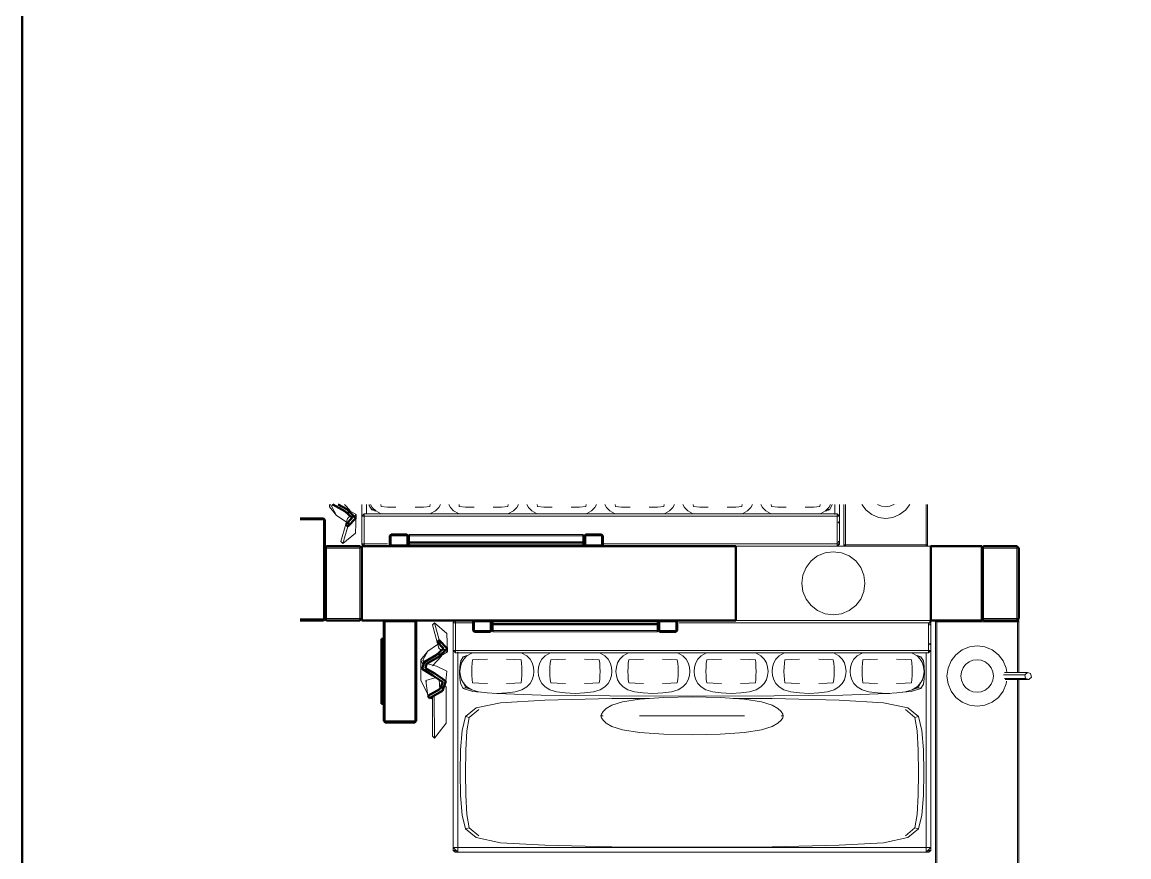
# Model space of a CAD drawing. Header units: metres. Extents: x 10 to 831, y 10 to 584.
# Drawn here: x 10 to 129.4, y 207 to 297 of the extents above; entities that cross this region are included whole.
import ezdxf

# ---------------------------------------------------------------- set-up
doc = ezdxf.new("R2010")
doc.units = ezdxf.units.M
for name, color, linetype, lineweight in [('CUT', 7, 'Continuous', 50), ('FRAME', 7, 'Continuous', 50), ('VIS', 8, 'Continuous', 13)]:
    doc.layers.add(name, color=color, linetype=linetype, lineweight=lineweight)

msp = doc.modelspace()

# ---------------------------------------------------------------- linework, layer by layer
at = {"layer": 'CUT'}
for p, q in [((44.8, 244.27), (43.5, 245)), ((43.5, 245), (43.5, 245)), ((44.1, 245), (45.03, 244.48)), ((45.6, 243.55), (44.8, 244.27)), ((44.91, 242.82), (45.6, 243.55)), ((45.03, 244.48), (45.99, 243.52)), ((45.99, 243.52), (45.13, 242.62)), ((40, 243.5), (42.49, 243.5)), ((42.49, 243.5), (42.64, 243.35)), ((42.64, 243.35), (42.64, 232.65)), ((45.13, 242.62), (44.91, 242.82)), ((49.64, 241.6), (49.79, 241.75)), ((49.64, 240.65), (49.64, 241.6)), ((49.79, 241.75), (51.49, 241.75)), ((51.49, 241.75), (51.64, 241.6)), ((51.64, 241.6), (51.64, 240.65)), ((70.64, 241.6), (70.79, 241.75)), ((70.64, 240.65), (70.64, 241.6)), ((70.79, 241.75), (72.49, 241.75)), ((72.49, 241.75), (72.64, 241.6)), ((72.64, 241.6), (72.64, 240.65)), ((42.64, 240.3), (42.84, 240.5)), ((42.64, 232.7), (42.64, 240.3)), ((42.84, 240.5), (46.44, 240.5)), ((46.44, 240.5), (46.64, 240.3)), ((46.64, 240.5), (86.99, 240.5)), ((46.64, 232.5), (46.64, 240.5)), ((46.64, 240.3), (46.64, 232.7)), ((49.79, 240.5), (49.64, 240.65)), ((51.49, 240.5), (49.79, 240.5)), ((51.64, 240.65), (51.49, 240.5)), ((51.64, 240.5), (51.64, 240.9)), ((51.64, 240.9), (70.64, 240.9)), ((70.64, 240.5), (51.64, 240.5)), ((70.64, 240.9), (70.64, 240.5)), ((70.79, 240.5), (70.64, 240.65)), ((72.49, 240.5), (70.79, 240.5)), ((72.64, 240.65), (72.49, 240.5)), ((86.99, 240.5), (86.99, 232.5)), ((107.99, 240.5), (113.49, 240.5)), ((107.99, 232.5), (107.99, 240.5)), ((113.49, 240.5), (113.49, 232.5)), ((113.49, 240.3), (113.69, 240.5)), ((113.49, 232.7), (113.49, 240.3)), ((113.69, 240.5), (117.29, 240.5)), ((117.29, 240.5), (117.49, 240.3)), ((117.49, 240.3), (117.49, 232.7)), ((42.49, 232.5), (40, 232.5)), ((42.64, 232.65), (42.49, 232.5)), ((42.84, 232.5), (42.64, 232.7)), ((46.44, 232.5), (42.84, 232.5)), ((46.64, 232.7), (46.44, 232.5)), ((86.99, 232.5), (46.64, 232.5)), ((49, 232.35), (49.15, 232.5)), ((49, 221.65), (49, 232.35)), ((49.15, 232.5), (52.35, 232.5)), ((52.35, 232.5), (52.5, 232.35)), ((52.5, 232.35), (52.5, 221.65)), ((58.64, 232.35), (58.79, 232.5)), ((58.64, 231.4), (58.64, 232.35)), ((58.79, 232.5), (60.49, 232.5)), ((60.49, 232.5), (60.64, 232.35)), ((60.64, 232.1), (60.64, 232.5)), ((60.64, 232.5), (78.64, 232.5)), ((60.64, 232.35), (60.64, 231.4)), ((78.64, 232.1), (60.64, 232.1)), ((78.64, 232.35), (78.79, 232.5)), ((78.64, 232.5), (78.64, 232.1)), ((78.64, 231.4), (78.64, 232.35)), ((78.79, 232.5), (80.49, 232.5)), ((80.49, 232.5), (80.64, 232.35)), ((80.64, 232.35), (80.64, 231.4)), ((113.49, 232.5), (107.99, 232.5)), ((113.69, 232.5), (113.49, 232.7)), ((117.29, 232.5), (113.69, 232.5)), ((117.49, 232.7), (117.29, 232.5)), ((48.75, 223.5), (48.75, 230.5)), ((48.75, 230.5), (49, 230.5)), ((49, 230.5), (49, 223.5)), ((54.76, 230.18), (54.98, 230.38)), ((54.98, 230.38), (55.84, 229.48)), ((58.79, 231.25), (58.64, 231.4)), ((60.49, 231.25), (58.79, 231.25)), ((60.64, 231.4), (60.49, 231.25)), ((78.79, 231.25), (78.64, 231.4)), ((80.49, 231.25), (78.79, 231.25)), ((80.64, 231.4), (80.49, 231.25)), ((54.66, 228.73), (55.45, 229.45)), ((55.45, 229.45), (54.76, 230.18)), ((55.84, 229.48), (54.88, 228.52)), ((53.16, 227.27), (53.36, 228)), ((53.36, 228), (54.66, 228.73)), ((54.88, 228.52), (53.6, 227.8)), ((54.31, 226.55), (53.16, 227.27)), ((53.6, 227.8), (53.52, 227.36)), ((53.52, 227.36), (54.51, 226.77)), ((55.38, 225.82), (54.31, 226.55)), ((54.51, 226.77), (55.7, 225.96)), ((55.06, 225.09), (55.38, 225.82)), ((55.7, 225.96), (55.34, 224.91)), ((53.74, 224.36), (55.06, 225.09)), ((55.34, 224.91), (53.92, 224.12)), ((49, 223.5), (48.75, 223.5)), ((53.92, 224.12), (53.74, 224.36)), ((49.15, 221.5), (49, 221.65)), ((52.35, 221.5), (49.15, 221.5)), ((52.5, 221.65), (52.35, 221.5))]:
    msp.add_line(p, q, dxfattribs=at)
at = {"layer": 'FRAME'}
msp.add_lwpolyline([(10, 10), (831, 10), (831, 584), (10, 584), (10, 10)], close=True, dxfattribs=at)
at = {"layer": 'VIS'}
for p, q in [((43.14, 245), (43.14, 244.75)), ((43.14, 244.75), (43.25, 245)), ((43.14, 244.75), (43.91, 243.81)), ((43.35, 244.81), (43.5, 245)), ((43.91, 243.81), (43.35, 244.81)), ((43.5, 245), (43.5, 245)), ((44.8, 244.27), (43.5, 245)), ((43.52, 245), (43.52, 244.98)), ((43.63, 244.93), (43.59, 245)), ((44.1, 245), (45.03, 244.48)), ((45.37, 244.35), (44.78, 245)), ((46.64, 245), (46.64, 243.65)), ((47.14, 244.03), (47.14, 245)), ((47.44, 244.88), (47.42, 245)), ((47.44, 244.88), (47.71, 244.42)), ((47.59, 245), (47.77, 244.68)), ((48.7, 245), (48.73, 244.76)), ((49.41, 244.72), (48.73, 244.76)), ((49.41, 244.72), (50.32, 244.69)), ((53.29, 244.72), (52.38, 244.69)), ((53.29, 244.72), (53.97, 244.76)), ((54, 245), (53.97, 244.76)), ((55.11, 245), (54.93, 244.68)), ((56.01, 245), (56.19, 244.68)), ((57.12, 245), (57.15, 244.76)), ((57.83, 244.72), (57.15, 244.76)), ((57.83, 244.72), (58.74, 244.69)), ((61.71, 244.72), (60.8, 244.69)), ((61.71, 244.72), (62.39, 244.76)), ((62.41, 245), (62.39, 244.76)), ((63.53, 245), (63.35, 244.68)), ((64.43, 245), (64.6, 244.68)), ((65.54, 245), (65.57, 244.76)), ((66.25, 244.72), (65.57, 244.76)), ((66.25, 244.72), (67.15, 244.69)), ((70.12, 244.72), (69.22, 244.69)), ((70.12, 244.72), (70.8, 244.76)), ((70.83, 245), (70.8, 244.76)), ((71.94, 245), (71.77, 244.68)), ((72.84, 245), (73.02, 244.68)), ((73.95, 245), (73.98, 244.76)), ((74.66, 244.72), (73.98, 244.76)), ((74.66, 244.72), (75.57, 244.69)), ((78.54, 244.72), (77.63, 244.69)), ((78.54, 244.72), (79.22, 244.76)), ((79.25, 245), (79.22, 244.76)), ((80.36, 245), (80.18, 244.68)), ((81.26, 245), (81.44, 244.68)), ((82.37, 245), (82.4, 244.76)), ((83.08, 244.72), (82.4, 244.76)), ((83.08, 244.72), (83.99, 244.69)), ((86.96, 244.72), (86.05, 244.69)), ((86.96, 244.72), (87.64, 244.76)), ((87.66, 245), (87.64, 244.76)), ((88.78, 245), (88.6, 244.68)), ((89.68, 245), (89.85, 244.68)), ((90.79, 245), (90.82, 244.76)), ((91.5, 244.72), (90.82, 244.76)), ((91.5, 244.72), (92.4, 244.69)), ((95.37, 244.72), (94.47, 244.69)), ((95.37, 244.72), (96.05, 244.76)), ((96.08, 245), (96.05, 244.76)), ((97.19, 245), (97.02, 244.68)), ((97.34, 244.88), (97.08, 244.42)), ((97.34, 244.88), (97.36, 245)), ((97.64, 245), (97.64, 243.9)), ((98.14, 245), (98.14, 240.7)), ((98.14, 240.7), (98.14, 245)), ((98.14, 241), (98.14, 245)), ((98.14, 245), (98.14, 241)), ((98.64, 245), (98.64, 240.65)), ((98.79, 240.65), (98.79, 245)), ((100.55, 245), (100.55, 245)), ((101.02, 244.38), (100.55, 245)), ((102.27, 244.98), (102.25, 245)), ((102.69, 244.81), (102.27, 244.98)), ((103.14, 244.75), (102.69, 244.81)), ((103.6, 244.81), (103.14, 244.75)), ((104.02, 244.98), (103.6, 244.81)), ((104.04, 245), (104.02, 244.98)), ((105.74, 245), (105.26, 244.38)), ((105.74, 245), (105.74, 245)), ((107.49, 245), (107.49, 240.65)), ((107.64, 245), (107.64, 240.5)), ((107.64, 245), (107.64, 240.65)), ((107.64, 240.65), (107.64, 245)), ((43.91, 243.81), (44.94, 243.11)), ((44.62, 244.38), (45.49, 243.99)), ((44.62, 244.38), (44.8, 244.27)), ((45.6, 243.55), (44.8, 244.27)), ((44.83, 244.6), (46.02, 243.91)), ((44.83, 244.6), (45.03, 244.48)), ((44.91, 242.82), (45.6, 243.55)), ((45.03, 244.48), (45.99, 243.52)), ((45.36, 243.72), (45.1, 243.5)), ((45.99, 243.52), (45.13, 242.62)), ((45.6, 243.56), (45.61, 243.87)), ((45.61, 243.86), (45.6, 243.55)), ((46.02, 243.91), (45.67, 243.6)), ((45.94, 241.91), (46.02, 243.91)), ((46.02, 243.91), (45.99, 243.52)), ((46.89, 244), (46.64, 243.75)), ((46.64, 243.75), (46.89, 243.75)), ((46.64, 243.75), (46.64, 240.75)), ((46.89, 243.75), (46.89, 244)), ((46.89, 244), (46.89, 243.87)), ((46.89, 244), (46.89, 244)), ((46.89, 244), (97.89, 244)), ((97.89, 244), (46.89, 244)), ((46.89, 240.75), (46.89, 243.75)), ((46.89, 243.75), (97.89, 243.75)), ((47.73, 244.43), (47.71, 244.42)), ((47.71, 244.42), (47.71, 244.42)), ((47.71, 244.42), (48.11, 244.29)), ((47.78, 244.45), (47.73, 244.43)), ((47.77, 244.68), (48.13, 244.31)), ((47.78, 244.45), (47.94, 244.47)), ((48.13, 244.31), (48.65, 244.02)), ((54.58, 244.31), (54.06, 244.02)), ((54.93, 244.68), (54.58, 244.31)), ((56.19, 244.68), (56.54, 244.31)), ((56.54, 244.31), (57.06, 244.02)), ((62.99, 244.31), (62.47, 244.02)), ((63.35, 244.68), (62.99, 244.31)), ((64.6, 244.68), (64.96, 244.31)), ((64.96, 244.31), (65.48, 244.02)), ((71.41, 244.31), (70.89, 244.02)), ((71.77, 244.68), (71.41, 244.31)), ((73.02, 244.68), (73.38, 244.31)), ((73.38, 244.31), (73.9, 244.02)), ((79.83, 244.31), (79.31, 244.02)), ((80.18, 244.68), (79.83, 244.31)), ((81.44, 244.68), (81.79, 244.31)), ((81.79, 244.31), (82.31, 244.02)), ((88.24, 244.31), (87.72, 244.02)), ((88.6, 244.68), (88.24, 244.31)), ((89.85, 244.68), (90.21, 244.31)), ((90.21, 244.31), (90.73, 244.02)), ((96.66, 244.31), (96.14, 244.02)), ((97.02, 244.68), (96.66, 244.31)), ((97.08, 244.42), (96.68, 244.29)), ((97, 244.45), (96.85, 244.47)), ((97, 244.45), (97.06, 244.43)), ((97.08, 244.42), (97.06, 244.43)), ((98.14, 243.75), (97.89, 244)), ((97.89, 244), (97.89, 243.75)), ((97.89, 244), (98.14, 243.75)), ((97.89, 244), (97.89, 244)), ((97.89, 243.75), (98.14, 243.75)), ((97.89, 243.75), (97.89, 240.75)), ((98.14, 243.75), (98.02, 243.75)), ((98.14, 243.75), (98.14, 243.75)), ((98.14, 243.75), (98.14, 240.75)), ((98.14, 240.75), (98.14, 243.75)), ((101.64, 243.9), (101.02, 244.38)), ((102.37, 243.6), (101.64, 243.9)), ((103.14, 243.5), (102.37, 243.6)), ((103.92, 243.6), (103.14, 243.5)), ((104.64, 243.9), (103.92, 243.6)), ((105.26, 244.38), (104.64, 243.9)), ((40, 243.5), (42.49, 243.5)), ((40, 243.5), (42.49, 243.5)), ((42.49, 243.35), (40, 243.35)), ((42.49, 243.35), (42.49, 243.5)), ((42.49, 243.5), (42.64, 243.35)), ((42.49, 243.5), (42.49, 243.5)), ((42.49, 243.5), (42.64, 243.35)), ((42.64, 243.35), (42.49, 243.35)), ((42.49, 232.65), (42.49, 243.35)), ((42.64, 243.35), (42.64, 240.42)), ((42.64, 243.35), (42.64, 243.35)), ((42.64, 243.35), (42.64, 232.65)), ((44.92, 242.87), (44.39, 241)), ((45.12, 242.61), (44.6, 240.78)), ((44.91, 242.82), (45.1, 243.5)), ((44.91, 242.82), (45.13, 242.62)), ((45.1, 243.5), (45.07, 243.41)), ((45.13, 242.62), (45.29, 243.23)), ((98.14, 243), (98.02, 243.12)), ((98.14, 243), (98.02, 243)), ((98.14, 243), (98.14, 241)), ((98.14, 243), (98.14, 243)), ((98.14, 241), (98.14, 243)), ((45.94, 241.91), (44.6, 240.78)), ((49.64, 241.6), (49.79, 241.75)), ((49.64, 241.6), (49.79, 241.75)), ((49.79, 241.6), (49.64, 241.6)), ((49.64, 240.65), (49.64, 241.6)), ((49.64, 241.6), (49.64, 241.6)), ((49.64, 240.65), (49.64, 241.6)), ((49.79, 241.75), (49.79, 241.6)), ((49.79, 241.75), (51.49, 241.75)), ((49.79, 241.75), (49.79, 241.75)), ((49.79, 241.75), (51.49, 241.75)), ((49.79, 241.6), (49.79, 240.65)), ((51.49, 241.6), (49.79, 241.6)), ((51.49, 241.6), (51.49, 241.75)), ((51.49, 241.75), (51.57, 241.67)), ((51.49, 241.75), (51.49, 241.75)), ((51.49, 241.75), (51.64, 241.6)), ((51.49, 240.65), (51.49, 241.6)), ((51.79, 241.75), (51.64, 241.6)), ((51.64, 241.6), (51.64, 241.6)), ((51.64, 241.6), (51.79, 241.6)), ((51.64, 241.6), (51.64, 240.81)), ((51.64, 241.6), (51.64, 240.65)), ((51.79, 241.6), (51.79, 241.75)), ((51.79, 241.75), (51.79, 241.67)), ((70.49, 241.75), (51.79, 241.75)), ((51.79, 241.75), (70.49, 241.75)), ((51.79, 241.75), (51.79, 241.75)), ((51.79, 240.65), (51.79, 241.6)), ((51.79, 241.6), (70.49, 241.6)), ((70.64, 241.6), (70.49, 241.75)), ((70.49, 241.75), (70.49, 241.6)), ((70.49, 241.75), (70.64, 241.6)), ((70.49, 241.75), (70.49, 241.75)), ((70.49, 241.6), (70.64, 241.6)), ((70.49, 241.6), (70.49, 240.65)), ((70.64, 241.6), (70.57, 241.6)), ((70.64, 241.6), (70.79, 241.75)), ((70.64, 241.6), (70.79, 241.75)), ((70.79, 241.6), (70.64, 241.6)), ((70.64, 240.65), (70.64, 241.6)), ((70.64, 241.6), (70.64, 240.65)), ((70.64, 241.6), (70.64, 241.6)), ((70.64, 240.65), (70.64, 241.6)), ((70.64, 241.6), (70.64, 241.6)), ((70.64, 240.65), (70.64, 241.6)), ((70.79, 241.75), (70.79, 241.6)), ((70.79, 241.75), (70.79, 241.75)), ((70.79, 241.75), (72.49, 241.75)), ((70.79, 241.75), (72.49, 241.75)), ((72.49, 241.6), (70.79, 241.6)), ((70.79, 241.6), (70.79, 240.65)), ((72.49, 241.6), (72.49, 241.75)), ((72.49, 241.75), (72.64, 241.6)), ((72.49, 241.75), (72.49, 241.75)), ((72.49, 241.75), (72.64, 241.6)), ((72.64, 241.6), (72.49, 241.6)), ((72.49, 240.65), (72.49, 241.6)), ((72.64, 241.6), (72.64, 241.6)), ((72.64, 241.6), (72.64, 240.65)), ((72.64, 241.6), (72.64, 240.65)), ((42.64, 240.3), (42.84, 240.5)), ((42.64, 240.3), (42.84, 240.5)), ((42.84, 240.3), (42.64, 240.3)), ((42.64, 232.7), (42.64, 240.3)), ((42.64, 240.3), (42.64, 240.3)), ((42.64, 232.7), (42.64, 240.3)), ((42.84, 240.5), (42.84, 240.3)), ((42.84, 240.5), (46.44, 240.5)), ((42.84, 240.5), (42.84, 240.5)), ((42.84, 240.5), (46.44, 240.5)), ((42.84, 240.3), (42.84, 232.7)), ((46.44, 240.3), (42.84, 240.3)), ((44.39, 241), (44.39, 241)), ((44.39, 241), (44.6, 240.78)), ((44.6, 240.78), (44.6, 240.78)), ((46.44, 240.3), (46.44, 240.5)), ((46.44, 240.5), (46.54, 240.4)), ((46.44, 240.5), (46.44, 240.5)), ((46.44, 240.5), (46.64, 240.3)), ((46.44, 232.7), (46.44, 240.3)), ((46.89, 240.75), (46.64, 240.75)), ((46.64, 240.75), (46.89, 240.5)), ((46.64, 240.75), (46.64, 240.75)), ((46.64, 240.7), (46.84, 240.5)), ((46.64, 240.7), (46.64, 240.7)), ((46.64, 240.5), (46.64, 240.37)), ((46.64, 240.5), (46.77, 240.5)), ((46.64, 240.5), (46.64, 240.5)), ((46.64, 240.5), (46.77, 240.5)), ((46.64, 240.5), (46.64, 232.5)), ((49.65, 240.5), (46.64, 240.5)), ((46.64, 240.5), (46.64, 240.5)), ((46.64, 232.5), (46.64, 240.5)), ((46.64, 240.5), (49.78, 240.5)), ((46.64, 240.5), (46.64, 240.5)), ((46.64, 240.5), (86.99, 240.5)), ((46.64, 232.5), (46.64, 240.5)), ((46.64, 240.3), (46.64, 240.3)), ((46.64, 240.3), (46.64, 232.7)), ((46.84, 240.5), (46.84, 240.6)), ((46.84, 240.5), (46.97, 240.5)), ((46.89, 240.5), (46.89, 240.75)), ((49.41, 240.75), (46.89, 240.75)), ((46.89, 240.5), (49.78, 240.5)), ((49.79, 240.5), (49.64, 240.65)), ((49.64, 240.65), (49.79, 240.65)), ((49.64, 240.65), (49.64, 240.65)), ((49.64, 240.65), (49.79, 240.5)), ((49.79, 240.65), (49.79, 240.5)), ((49.79, 240.65), (51.49, 240.65)), ((51.49, 240.5), (49.79, 240.5)), ((49.79, 240.5), (49.79, 240.5)), ((51.49, 240.5), (49.79, 240.5)), ((51.49, 240.65), (51.57, 240.65)), ((51.49, 240.5), (51.49, 240.65)), ((51.64, 240.65), (51.49, 240.5)), ((51.49, 240.5), (51.49, 240.5)), ((51.64, 240.5), (51.64, 240.9)), ((51.64, 240.9), (70.64, 240.9)), ((51.64, 240.9), (51.64, 240.9)), ((51.64, 240.9), (70.64, 240.9)), ((51.64, 240.5), (51.64, 240.9)), ((51.64, 240.65), (51.64, 240.65)), ((70.64, 240.5), (51.64, 240.5)), ((51.64, 240.5), (51.64, 240.5)), ((70.64, 240.5), (51.64, 240.5)), ((51.79, 240.65), (51.72, 240.65)), ((70.49, 240.65), (51.79, 240.65)), ((70.49, 240.65), (70.49, 240.58)), ((70.64, 240.65), (70.49, 240.65)), ((70.68, 240.5), (70.55, 240.5)), ((70.64, 240.65), (70.57, 240.58)), ((70.64, 240.9), (70.64, 240.5)), ((70.64, 240.9), (70.64, 240.9)), ((70.64, 240.9), (70.64, 240.5)), ((70.79, 240.5), (70.64, 240.65)), ((70.64, 240.65), (70.79, 240.65)), ((70.64, 240.65), (70.64, 240.65)), ((70.64, 240.65), (70.64, 240.65)), ((70.64, 240.65), (70.79, 240.5)), ((70.64, 240.5), (70.64, 240.5)), ((70.7, 240.5), (70.83, 240.5)), ((70.76, 240.5), (70.89, 240.5)), ((70.79, 240.65), (70.79, 240.5)), ((70.79, 240.65), (72.49, 240.65)), ((72.49, 240.5), (70.79, 240.5)), ((70.79, 240.5), (70.79, 240.5)), ((72.49, 240.5), (70.79, 240.5)), ((72.49, 240.65), (72.64, 240.65)), ((72.64, 240.65), (72.49, 240.5)), ((72.49, 240.5), (72.49, 240.65)), ((72.64, 240.65), (72.49, 240.5)), ((72.49, 240.5), (72.49, 240.5)), ((72.52, 240.5), (97.89, 240.5)), ((113.49, 240.5), (72.56, 240.5)), ((97.89, 240.75), (72.64, 240.75)), ((72.64, 240.65), (72.64, 240.65)), ((72.71, 240.5), (86.99, 240.5)), ((86.99, 240.5), (86.99, 232.5)), ((86.99, 240.5), (86.99, 240.5)), ((86.99, 240.5), (86.99, 232.5)), ((113.49, 240.5), (97.84, 240.5)), ((97.89, 240.75), (97.89, 240.5)), ((97.89, 240.5), (98.14, 240.75)), ((98.14, 240.75), (97.89, 240.75)), ((97.89, 240.5), (97.89, 240.5)), ((97.94, 240.5), (98.14, 240.7)), ((97.94, 240.5), (97.94, 240.5)), ((97.97, 240.5), (98.85, 240.5)), ((97.97, 240.5), (113.49, 240.5)), ((98.14, 241), (98.02, 241)), ((98.14, 241), (98.02, 240.88)), ((98.14, 241), (98.02, 241)), ((98.14, 241), (98.02, 240.88)), ((98.14, 240.75), (98.02, 240.62)), ((98.14, 240.7), (98.04, 240.6)), ((98.14, 240.7), (98.04, 240.7)), ((98.14, 241), (98.14, 241)), ((98.14, 241), (98.14, 241)), ((98.14, 240.75), (98.14, 240.75)), ((98.14, 240.7), (98.14, 240.7)), ((98.79, 240.65), (98.64, 240.65)), ((98.64, 240.65), (98.79, 240.5)), ((98.64, 240.65), (98.64, 240.65)), ((98.79, 240.5), (98.79, 240.65)), ((107.49, 240.65), (98.79, 240.65)), ((98.79, 240.5), (107.49, 240.5)), ((107.49, 240.65), (107.49, 240.5)), ((107.49, 240.5), (107.64, 240.65)), ((107.64, 240.65), (107.49, 240.65)), ((107.49, 240.5), (107.49, 240.5)), ((107.64, 240.5), (107.51, 240.5)), ((107.64, 240.65), (107.57, 240.58)), ((107.64, 240.65), (107.64, 240.65)), ((107.64, 240.5), (107.64, 240.62)), ((107.64, 240.5), (107.64, 240.5)), ((107.73, 240.5), (113.49, 240.5)), ((107.99, 232.5), (107.99, 240.5)), ((107.99, 240.5), (113.49, 240.5)), ((107.99, 240.5), (107.99, 240.5)), ((107.99, 240.5), (113.49, 240.5)), ((107.99, 232.5), (107.99, 240.5)), ((113.49, 240.5), (113.49, 240.37)), ((113.49, 240.5), (113.49, 240.5)), ((113.49, 232.5), (113.49, 240.5)), ((113.49, 240.3), (113.69, 240.5)), ((113.49, 240.5), (113.49, 232.5)), ((113.49, 232.5), (113.49, 240.5)), ((113.49, 240.5), (113.49, 240.5)), ((113.49, 240.5), (113.49, 232.5)), ((113.49, 240.5), (113.49, 240.5)), ((113.49, 240.5), (113.49, 232.5)), ((113.49, 240.3), (113.69, 240.5)), ((113.69, 240.3), (113.49, 240.3)), ((113.49, 232.7), (113.49, 240.3)), ((113.49, 240.3), (113.49, 240.3)), ((113.49, 232.7), (113.49, 240.3)), ((113.69, 240.5), (113.69, 240.3)), ((113.69, 240.5), (113.69, 240.5)), ((113.69, 240.5), (117.29, 240.5)), ((113.69, 240.5), (117.29, 240.5)), ((117.29, 240.3), (113.69, 240.3)), ((113.69, 240.3), (113.69, 232.7)), ((117.29, 240.3), (117.29, 240.5)), ((117.29, 240.5), (117.49, 240.3)), ((117.29, 240.5), (117.29, 240.5)), ((117.29, 240.5), (117.49, 240.3)), ((117.49, 240.3), (117.29, 240.3)), ((117.29, 232.7), (117.29, 240.3)), ((117.49, 240.3), (117.49, 240.3)), ((117.49, 240.3), (117.49, 232.7)), ((117.49, 240.3), (117.49, 232.7)), ((94.55, 238.2), (95.09, 238.9)), ((95.09, 238.9), (95.79, 239.44)), ((95.79, 239.44), (96.61, 239.78)), ((96.61, 239.78), (97.49, 239.9)), ((97.49, 239.9), (98.37, 239.78)), ((98.37, 239.78), (99.19, 239.44)), ((99.19, 239.44), (99.9, 238.9)), ((99.9, 238.9), (100.44, 238.2)), ((94.21, 237.38), (94.55, 238.2)), ((100.44, 238.2), (100.78, 237.38)), ((94.09, 236.5), (94.21, 237.38)), ((94.21, 235.62), (94.09, 236.5)), ((100.78, 237.38), (100.89, 236.5)), ((100.89, 236.5), (100.78, 235.62)), ((94.55, 234.8), (94.21, 235.62)), ((100.78, 235.62), (100.44, 234.8)), ((95.09, 234.1), (94.55, 234.8)), ((95.79, 233.56), (95.09, 234.1)), ((99.9, 234.1), (99.19, 233.56)), ((100.44, 234.8), (99.9, 234.1)), ((96.61, 233.22), (95.79, 233.56)), ((97.49, 233.1), (96.61, 233.22)), ((98.37, 233.22), (97.49, 233.1)), ((99.19, 233.56), (98.37, 233.22)), ((40, 232.65), (42.49, 232.65)), ((42.49, 232.5), (40, 232.5)), ((42.49, 232.5), (40, 232.5)), ((42.49, 232.65), (42.64, 232.65)), ((42.64, 232.65), (42.49, 232.5)), ((42.49, 232.5), (42.49, 232.65)), ((42.64, 232.65), (42.49, 232.5)), ((42.49, 232.5), (42.49, 232.5)), ((42.84, 232.5), (42.64, 232.7)), ((42.64, 232.7), (42.84, 232.7)), ((42.64, 232.7), (42.64, 232.7)), ((42.64, 232.7), (42.84, 232.5)), ((42.64, 232.65), (42.64, 232.65)), ((42.84, 232.7), (42.84, 232.5)), ((42.84, 232.7), (46.44, 232.7)), ((46.44, 232.5), (42.84, 232.5)), ((42.84, 232.5), (42.84, 232.5)), ((46.44, 232.5), (42.84, 232.5)), ((46.44, 232.7), (46.54, 232.7)), ((46.44, 232.5), (46.44, 232.7)), ((46.64, 232.7), (46.44, 232.5)), ((46.44, 232.5), (46.44, 232.5)), ((46.64, 232.7), (46.64, 232.7)), ((46.64, 232.5), (113.49, 232.5)), ((46.64, 232.5), (46.64, 232.5)), ((86.99, 232.5), (46.64, 232.5)), ((46.64, 232.5), (46.64, 232.5)), ((86.99, 232.5), (46.64, 232.5)), ((49, 232.35), (49.15, 232.5)), ((49, 232.35), (49.08, 232.43)), ((49.15, 232.35), (49, 232.35)), ((49, 221.65), (49, 232.35)), ((49, 232.35), (49, 232.35)), ((49, 221.65), (49, 232.35)), ((49.15, 232.5), (49.15, 232.5)), ((49.15, 232.5), (52.35, 232.5)), ((52.35, 232.35), (49.15, 232.35)), ((49.15, 232.35), (49.15, 221.65)), ((52.35, 232.5), (52.35, 232.5)), ((52.35, 232.5), (52.5, 232.35)), ((52.35, 232.35), (52.35, 232.43)), ((52.5, 232.35), (52.35, 232.35)), ((52.35, 221.65), (52.35, 232.35)), ((52.5, 232.35), (52.5, 232.35)), ((52.5, 232.35), (52.5, 221.65)), ((52.5, 232.35), (52.5, 221.65)), ((54.25, 232), (54.46, 232.22)), ((54.25, 232), (54.25, 232)), ((54.77, 230.15), (54.25, 232)), ((54.46, 232.22), (54.46, 232.22)), ((55.8, 231.09), (54.46, 232.22)), ((54.97, 230.39), (54.46, 232.22)), ((56.5, 232.3), (56.6, 232.3)), ((56.5, 232.3), (56.5, 232.17)), ((56.5, 232.25), (56.75, 232.25)), ((56.5, 232.25), (56.5, 229.25)), ((56.75, 232.25), (56.75, 232.37)), ((56.75, 232.25), (58.63, 232.25)), ((56.75, 229.25), (56.75, 232.25)), ((58.64, 232.35), (58.79, 232.5)), ((58.64, 232.35), (58.79, 232.5)), ((58.79, 232.35), (58.64, 232.35)), ((58.64, 231.4), (58.64, 232.35)), ((58.64, 232.35), (58.64, 232.35)), ((58.64, 231.4), (58.64, 232.35)), ((58.79, 232.5), (58.79, 232.35)), ((58.79, 232.5), (60.49, 232.5)), ((58.79, 232.5), (58.79, 232.5)), ((58.79, 232.5), (60.49, 232.5)), ((58.79, 232.35), (58.79, 231.4)), ((60.49, 232.35), (58.79, 232.35)), ((60.49, 232.35), (60.49, 232.5)), ((60.49, 232.5), (60.57, 232.43)), ((60.49, 232.5), (60.49, 232.5)), ((60.49, 232.5), (60.64, 232.35)), ((60.49, 231.4), (60.49, 232.35)), ((60.64, 232.1), (60.64, 232.5)), ((60.64, 232.5), (78.64, 232.5)), ((60.64, 232.5), (60.64, 232.5)), ((60.64, 232.1), (60.64, 232.5)), ((60.64, 232.5), (78.64, 232.5)), ((60.64, 232.35), (60.64, 232.35)), ((60.64, 232.35), (60.64, 231.4)), ((78.64, 232.1), (60.64, 232.1)), ((60.64, 232.1), (60.64, 232.1)), ((78.64, 232.1), (60.64, 232.1)), ((60.64, 232.03), (60.64, 231.4)), ((60.79, 232.5), (60.72, 232.43)), ((60.79, 232.35), (60.79, 232.5)), ((60.79, 232.5), (60.79, 232.43)), ((78.49, 232.5), (60.79, 232.5)), ((60.79, 232.5), (78.49, 232.5)), ((60.79, 232.5), (60.79, 232.5)), ((60.79, 231.4), (60.79, 232.35)), ((60.79, 232.35), (78.49, 232.35)), ((78.64, 232.35), (78.49, 232.5)), ((78.49, 232.5), (78.49, 232.35)), ((78.49, 232.5), (78.64, 232.35)), ((78.49, 232.5), (78.49, 232.5)), ((78.49, 232.35), (78.64, 232.35)), ((78.49, 232.35), (78.49, 231.4)), ((78.64, 232.35), (78.57, 232.35)), ((78.64, 232.5), (78.64, 232.1)), ((78.64, 232.35), (78.79, 232.5)), ((78.64, 232.5), (78.64, 232.5)), ((78.64, 232.35), (78.79, 232.5)), ((78.64, 232.5), (78.64, 232.1)), ((78.79, 232.35), (78.64, 232.35)), ((78.64, 231.4), (78.64, 232.35)), ((78.64, 232.35), (78.64, 231.4)), ((78.64, 232.35), (78.64, 232.35)), ((78.64, 231.4), (78.64, 232.35)), ((78.64, 232.35), (78.64, 232.35)), ((78.64, 231.4), (78.64, 232.35)), ((78.64, 232.1), (78.64, 232.1)), ((78.79, 232.5), (78.79, 232.35)), ((78.79, 232.5), (78.79, 232.5)), ((78.79, 232.5), (80.49, 232.5)), ((78.79, 232.5), (80.49, 232.5)), ((80.49, 232.35), (78.79, 232.35)), ((78.79, 232.35), (78.79, 231.4)), ((80.49, 232.35), (80.49, 232.5)), ((80.49, 232.5), (80.64, 232.35)), ((80.49, 232.5), (80.49, 232.5)), ((80.49, 232.5), (80.64, 232.35)), ((80.64, 232.35), (80.49, 232.35)), ((80.49, 231.4), (80.49, 232.35)), ((80.64, 232.35), (80.64, 232.35)), ((80.64, 232.35), (80.64, 231.4)), ((80.64, 232.35), (80.64, 231.4)), ((80.87, 232.25), (107.75, 232.25)), ((86.99, 232.5), (86.99, 232.5)), ((107.75, 232.25), (108, 232.25)), ((107.75, 232.25), (107.75, 229.25)), ((108, 232.25), (107.88, 232.37)), ((108, 232.25), (107.88, 232.25)), ((108, 232), (107.88, 232.12)), ((108, 232), (107.88, 232.12)), ((108, 232), (107.88, 232)), ((108, 232), (107.88, 232)), ((108, 232.3), (107.9, 232.4)), ((108, 232.3), (107.9, 232.3)), ((113.49, 232.5), (107.99, 232.5)), ((107.99, 232.5), (107.99, 232.5)), ((113.49, 232.5), (107.99, 232.5)), ((108, 232.3), (108, 207.7)), ((108, 207.7), (108, 232.3)), ((108, 232.3), (108, 232.3)), ((108, 229.25), (108, 232.25)), ((108, 232.25), (108, 229.25)), ((108, 232.25), (108, 232.25)), ((108, 232), (108, 232)), ((108, 232), (108, 208)), ((108, 208), (108, 232)), ((108, 232), (108, 232)), ((108, 230), (108, 232)), ((108, 232), (108, 230)), ((108.5, 232.35), (108.65, 232.35)), ((108.5, 232.35), (108.5, 190.38)), ((108.65, 232.35), (108.65, 232.43)), ((108.65, 190.76), (108.65, 232.35)), ((108.65, 232.35), (117.35, 232.35)), ((113.49, 232.5), (113.37, 232.5)), ((113.49, 232.5), (113.37, 232.5)), ((117.35, 232.5), (113.38, 232.5)), ((113.69, 232.5), (113.49, 232.7)), ((113.49, 232.7), (113.69, 232.7)), ((113.49, 232.7), (113.49, 232.7)), ((113.49, 232.7), (113.69, 232.5)), ((113.49, 232.5), (113.49, 232.5)), ((113.49, 232.5), (113.49, 232.5)), ((113.49, 232.5), (113.49, 232.5)), ((113.49, 232.5), (113.49, 232.5)), ((113.51, 232.5), (117.35, 232.5)), ((113.63, 232.5), (113.76, 232.5)), ((113.69, 232.7), (113.69, 232.5)), ((113.69, 232.7), (117.29, 232.7)), ((117.29, 232.5), (113.69, 232.5)), ((113.69, 232.5), (113.69, 232.5)), ((117.29, 232.5), (113.69, 232.5)), ((117.29, 232.7), (117.49, 232.7)), ((117.49, 232.7), (117.29, 232.5)), ((117.29, 232.5), (117.29, 232.7)), ((117.49, 232.7), (117.29, 232.5)), ((117.29, 232.5), (117.29, 232.5)), ((117.35, 232.5), (117.5, 232.35)), ((117.5, 232.35), (117.35, 232.5)), ((117.35, 232.5), (117.35, 232.35)), ((117.35, 232.5), (117.35, 232.5)), ((117.35, 232.35), (117.5, 232.35)), ((117.35, 232.35), (117.35, 226.96)), ((117.5, 232.5), (117.37, 232.5)), ((117.5, 232.35), (117.43, 232.35)), ((117.49, 232.7), (117.49, 232.7)), ((117.5, 232.5), (117.5, 226.87)), ((117.5, 232.5), (117.5, 232.5)), ((117.5, 232.35), (117.5, 226.96)), ((117.5, 227.09), (117.5, 232.35)), ((117.5, 232.35), (117.5, 232.35)), ((48.75, 230.5), (49, 230.5)), ((48.75, 223.5), (48.75, 230.5)), ((48.75, 230.5), (48.75, 230.5)), ((48.75, 230.5), (49, 230.5)), ((48.75, 223.5), (48.75, 230.5)), ((49, 230.5), (49, 223.5)), ((49, 230.5), (49, 230.5)), ((49, 230.5), (49, 223.5)), ((54.76, 230.18), (54.98, 230.38)), ((54.98, 230.38), (55.15, 229.77)), ((54.98, 230.38), (55.84, 229.48)), ((55.8, 231.09), (55.88, 229.09)), ((58.79, 231.25), (58.64, 231.4)), ((58.64, 231.4), (58.79, 231.4)), ((58.64, 231.4), (58.64, 231.4)), ((58.64, 231.4), (58.79, 231.25)), ((58.79, 231.4), (58.79, 231.25)), ((58.79, 231.4), (60.49, 231.4)), ((60.49, 231.25), (58.79, 231.25)), ((58.79, 231.25), (58.79, 231.25)), ((60.49, 231.25), (58.79, 231.25)), ((60.49, 231.4), (60.57, 231.4)), ((60.49, 231.25), (60.49, 231.4)), ((60.64, 231.4), (60.49, 231.25)), ((60.49, 231.25), (60.49, 231.25)), ((60.79, 231.4), (60.64, 231.4)), ((60.64, 231.4), (60.79, 231.25)), ((60.64, 231.4), (60.64, 231.4)), ((60.64, 231.4), (60.64, 231.4)), ((60.79, 231.25), (60.79, 231.4)), ((78.49, 231.4), (60.79, 231.4)), ((60.79, 231.25), (78.49, 231.25)), ((78.49, 231.4), (78.49, 231.25)), ((78.49, 231.25), (78.64, 231.4)), ((78.64, 231.4), (78.49, 231.4)), ((78.49, 231.25), (78.49, 231.25)), ((78.64, 231.4), (78.57, 231.32)), ((78.79, 231.25), (78.64, 231.4)), ((78.64, 231.4), (78.79, 231.4)), ((78.64, 231.4), (78.64, 231.4)), ((78.64, 231.4), (78.64, 231.4)), ((78.64, 231.4), (78.79, 231.25)), ((78.79, 231.4), (78.79, 231.25)), ((78.79, 231.4), (80.49, 231.4)), ((80.49, 231.25), (78.79, 231.25)), ((78.79, 231.25), (78.79, 231.25)), ((80.49, 231.25), (78.79, 231.25)), ((80.49, 231.4), (80.64, 231.4)), ((80.64, 231.4), (80.49, 231.25)), ((80.49, 231.25), (80.49, 231.4)), ((80.64, 231.4), (80.49, 231.25)), ((80.49, 231.25), (80.49, 231.25)), ((80.64, 231.4), (80.64, 231.4)), ((53, 228.25), (53.77, 229.19)), ((53.77, 229.19), (53.2, 228.19)), ((53.77, 229.19), (54.79, 229.89)), ((54.66, 228.73), (55.45, 229.45)), ((54.76, 230.18), (54.96, 229.5)), ((55.45, 229.45), (54.76, 230.18)), ((55.84, 229.48), (54.88, 228.52)), ((54.96, 229.5), (54.93, 229.59)), ((55.21, 229.28), (54.96, 229.5)), ((55.47, 229.14), (55.45, 229.45)), ((55.46, 229.44), (55.47, 229.13)), ((55.88, 229.09), (55.52, 229.4)), ((55.88, 229.09), (55.84, 229.48)), ((56.75, 229.25), (56.5, 229.25)), ((56.5, 229.25), (56.75, 229)), ((56.5, 229.25), (56.5, 229.25)), ((56.5, 229.22), (56.5, 208)), ((56.75, 229), (56.75, 229.25)), ((107.75, 229.25), (56.75, 229.25)), ((107.75, 229), (108, 229.25)), ((108, 229.25), (107.75, 229.25)), ((107.75, 229.25), (107.75, 229)), ((108, 230), (107.88, 230)), ((108, 230), (107.88, 229.87)), ((108, 229.25), (107.88, 229.13)), ((108, 230), (108, 230)), ((108, 229.25), (108, 229.25)), ((110.7, 228.8), (111.38, 229.31)), ((111.38, 229.31), (112.16, 229.64)), ((112.16, 229.64), (113, 229.75)), ((113, 229.75), (113.84, 229.64)), ((113.84, 229.64), (114.63, 229.31)), ((114.63, 229.31), (115.3, 228.8)), ((53, 226), (53, 228.25)), ((53, 228.25), (53.22, 227.75)), ((53.16, 227.27), (53.36, 228)), ((53.2, 228.19), (53.36, 228)), ((53.36, 228), (54.66, 228.73)), ((53.38, 227.81), (53.38, 228.02)), ((53.49, 228.07), (53.44, 227.98)), ((54.88, 228.52), (53.6, 227.8)), ((55.23, 228.65), (54.27, 227.59)), ((54.48, 228.62), (55.35, 229.01)), ((54.48, 228.62), (54.66, 228.73)), ((54.69, 228.4), (55.88, 229.09)), ((54.69, 228.4), (54.88, 228.52)), ((56.75, 229), (107.75, 229)), ((57, 208), (57, 229.09)), ((57.3, 228.12), (57.21, 227.53)), ((57.3, 228.12), (57.57, 228.58)), ((57.4, 227.91), (57.63, 228.32)), ((57.57, 228.58), (57.96, 228.71)), ((57.57, 228.58), (57.59, 228.57)), ((57.64, 228.55), (57.59, 228.57)), ((57.63, 228.32), (57.98, 228.69)), ((57.64, 228.55), (57.8, 228.53)), ((57.98, 228.69), (58.5, 228.98)), ((58.54, 227.87), (58.59, 228.24)), ((59.27, 228.28), (58.59, 228.24)), ((59.27, 228.28), (60.18, 228.31)), ((63.15, 228.28), (62.24, 228.31)), ((63.15, 228.28), (63.83, 228.24)), ((63.87, 227.87), (63.83, 228.24)), ((64.43, 228.69), (63.91, 228.98)), ((64.79, 228.32), (64.43, 228.69)), ((65.02, 227.91), (64.79, 228.32)), ((65.82, 227.91), (66.04, 228.32)), ((66.04, 228.32), (66.4, 228.69)), ((66.4, 228.69), (66.92, 228.98)), ((66.96, 227.87), (67.01, 228.24)), ((67.69, 228.28), (67.01, 228.24)), ((67.69, 228.28), (68.59, 228.31)), ((71.56, 228.28), (70.66, 228.31)), ((71.56, 228.28), (72.24, 228.24)), ((72.29, 227.87), (72.24, 228.24)), ((72.85, 228.69), (72.33, 228.98)), ((73.21, 228.32), (72.85, 228.69)), ((73.43, 227.91), (73.21, 228.32)), ((74.23, 227.91), (74.46, 228.32)), ((74.46, 228.32), (74.82, 228.69)), ((74.82, 228.69), (75.34, 228.98)), ((75.38, 227.87), (75.42, 228.24)), ((76.1, 228.28), (75.42, 228.24)), ((76.1, 228.28), (77.01, 228.31)), ((79.98, 228.28), (79.07, 228.31)), ((79.98, 228.28), (80.66, 228.24)), ((80.71, 227.87), (80.66, 228.24)), ((81.27, 228.69), (80.75, 228.98)), ((81.62, 228.32), (81.27, 228.69)), ((81.85, 227.91), (81.62, 228.32)), ((82.65, 227.91), (82.88, 228.32)), ((82.88, 228.32), (83.23, 228.69)), ((83.23, 228.69), (83.75, 228.98)), ((83.79, 227.87), (83.84, 228.24)), ((84.52, 228.28), (83.84, 228.24)), ((84.52, 228.28), (85.43, 228.31)), ((88.4, 228.28), (87.49, 228.31)), ((88.4, 228.28), (89.08, 228.24)), ((89.12, 227.87), (89.08, 228.24)), ((89.68, 228.69), (89.16, 228.98)), ((90.04, 228.32), (89.68, 228.69)), ((90.27, 227.91), (90.04, 228.32)), ((91.07, 227.91), (91.29, 228.32)), ((91.29, 228.32), (91.65, 228.69)), ((91.65, 228.69), (92.17, 228.98)), ((92.21, 227.87), (92.26, 228.24)), ((92.94, 228.28), (92.26, 228.24)), ((92.94, 228.28), (93.84, 228.31)), ((96.81, 228.28), (95.91, 228.31)), ((96.81, 228.28), (97.49, 228.24)), ((97.54, 227.87), (97.49, 228.24)), ((98.1, 228.69), (97.58, 228.98)), ((98.46, 228.32), (98.1, 228.69)), ((98.68, 227.91), (98.46, 228.32)), ((99.48, 227.91), (99.71, 228.32)), ((99.71, 228.32), (100.07, 228.69)), ((100.07, 228.69), (100.59, 228.98)), ((100.63, 227.87), (100.67, 228.24)), ((101.35, 228.28), (100.67, 228.24)), ((101.35, 228.28), (102.26, 228.31)), ((105.23, 228.28), (104.32, 228.31)), ((105.23, 228.28), (105.91, 228.24)), ((105.96, 227.87), (105.91, 228.24)), ((106.52, 228.69), (106, 228.98)), ((106.87, 228.32), (106.52, 228.69)), ((106.93, 228.58), (106.54, 228.71)), ((106.86, 228.55), (106.7, 228.53)), ((106.86, 228.55), (106.91, 228.57)), ((107.1, 227.91), (106.87, 228.32)), ((106.91, 228.57), (106.93, 228.58)), ((106.93, 228.58), (106.93, 228.58)), ((107.2, 228.12), (106.93, 228.58)), ((107.2, 228.12), (107.29, 227.53)), ((107.5, 228.97), (107.5, 208)), ((107.75, 229), (107.75, 229)), ((109.86, 227.34), (110.19, 228.12)), ((110.19, 228.12), (110.7, 228.8)), ((111.76, 227.74), (112.13, 228.02)), ((112.13, 228.02), (112.55, 228.19)), ((112.55, 228.19), (113, 228.25)), ((113, 228.25), (113.45, 228.19)), ((113.45, 228.19), (113.88, 228.02)), ((113.88, 228.02), (114.24, 227.74)), ((115.3, 228.8), (115.81, 228.12)), ((115.81, 228.12), (116.14, 227.34)), ((53.22, 227.75), (53.16, 227.27)), ((54.31, 226.55), (53.16, 227.27)), ((53.48, 227.66), (53.22, 227.75)), ((53.44, 227.98), (53.6, 227.8)), ((53.6, 227.8), (53.52, 227.36)), ((53.53, 227.41), (53.52, 227.36)), ((53.52, 227.36), (54.51, 226.77)), ((53.56, 227.65), (53.54, 227.45)), ((53.59, 227.79), (53.57, 227.69)), ((54.69, 227.55), (53.73, 227.81)), ((55.8, 227.02), (54.69, 227.55)), ((55.8, 227.02), (55.7, 225.96)), ((57.21, 227.53), (57.18, 226.87)), ((57.18, 226.87), (57.21, 226.22)), ((57.27, 227.46), (57.22, 227)), ((57.22, 227), (57.27, 226.54)), ((57.4, 227.91), (57.27, 227.46)), ((58.51, 227.45), (58.5, 227)), ((58.5, 227), (58.51, 226.55)), ((58.54, 227.87), (58.51, 227.45)), ((63.87, 227.87), (63.9, 227.45)), ((63.91, 227), (63.9, 227.45)), ((63.9, 226.55), (63.91, 227)), ((65.02, 227.91), (65.15, 227.46)), ((65.2, 227), (65.15, 227.46)), ((65.15, 226.54), (65.2, 227)), ((65.68, 227.46), (65.64, 227)), ((65.64, 227), (65.68, 226.54)), ((65.82, 227.91), (65.68, 227.46)), ((66.93, 227.45), (66.92, 227)), ((66.92, 227), (66.93, 226.55)), ((66.96, 227.87), (66.93, 227.45)), ((72.29, 227.87), (72.32, 227.45)), ((72.33, 227), (72.32, 227.45)), ((72.32, 226.55), (72.33, 227)), ((73.43, 227.91), (73.57, 227.46)), ((73.61, 227), (73.57, 227.46)), ((73.57, 226.54), (73.61, 227)), ((74.1, 227.46), (74.05, 227)), ((74.05, 227), (74.1, 226.54)), ((74.23, 227.91), (74.1, 227.46)), ((75.35, 227.45), (75.34, 227)), ((75.34, 227), (75.35, 226.55)), ((75.38, 227.87), (75.35, 227.45)), ((80.71, 227.87), (80.74, 227.45)), ((80.75, 227), (80.74, 227.45)), ((80.74, 226.55), (80.75, 227)), ((81.85, 227.91), (81.98, 227.46)), ((82.03, 227), (81.98, 227.46)), ((81.98, 226.54), (82.03, 227)), ((82.52, 227.46), (82.47, 227)), ((82.47, 227), (82.52, 226.54)), ((82.65, 227.91), (82.52, 227.46)), ((83.76, 227.45), (83.75, 227)), ((83.75, 227), (83.76, 226.55)), ((83.79, 227.87), (83.76, 227.45)), ((89.12, 227.87), (89.15, 227.45)), ((89.16, 227), (89.15, 227.45)), ((89.15, 226.55), (89.16, 227)), ((90.27, 227.91), (90.4, 227.46)), ((90.45, 227), (90.4, 227.46)), ((90.4, 226.54), (90.45, 227)), ((90.93, 227.46), (90.89, 227)), ((90.89, 227), (90.93, 226.54)), ((91.07, 227.91), (90.93, 227.46)), ((92.18, 227.45), (92.17, 227)), ((92.17, 227), (92.18, 226.55)), ((92.21, 227.87), (92.18, 227.45)), ((97.54, 227.87), (97.57, 227.45)), ((97.58, 227), (97.57, 227.45)), ((97.57, 226.55), (97.58, 227)), ((98.68, 227.91), (98.82, 227.46)), ((98.86, 227), (98.82, 227.46)), ((98.82, 226.54), (98.86, 227)), ((99.35, 227.46), (99.3, 227)), ((99.3, 227), (99.35, 226.54)), ((99.48, 227.91), (99.35, 227.46)), ((100.6, 227.45), (100.59, 227)), ((100.59, 227), (100.6, 226.55)), ((100.63, 227.87), (100.6, 227.45)), ((105.96, 227.87), (105.99, 227.45)), ((106, 227), (105.99, 227.45)), ((105.99, 226.55), (106, 227)), ((107.1, 227.91), (107.23, 227.46)), ((107.28, 227), (107.23, 227.46)), ((107.23, 226.54), (107.28, 227)), ((107.32, 226.87), (107.29, 227.53)), ((107.29, 226.22), (107.32, 226.87)), ((109.75, 226.5), (109.86, 227.34)), ((111.25, 226.5), (111.31, 226.95)), ((111.31, 226.95), (111.48, 227.38)), ((111.48, 227.38), (111.76, 227.74)), ((114.24, 227.74), (114.52, 227.38)), ((114.52, 227.38), (114.69, 226.95)), ((114.69, 226.95), (114.75, 226.5)), ((115.94, 226.89), (118.42, 226.89)), ((116.14, 227.34), (116.19, 226.92)), ((118.42, 226.89), (118.14, 226.62)), ((118.77, 226.77), (118.42, 226.89)), ((53, 226), (53.71, 224.62)), ((53.54, 226), (54.52, 226.31)), ((53.54, 226), (53.63, 225.87)), ((53.54, 226), (53.74, 224.36)), ((55.38, 225.82), (54.31, 226.55)), ((54.51, 226.77), (55.7, 225.96)), ((54.97, 226.08), (55.06, 225.09)), ((55.06, 225.09), (55.38, 225.82)), ((55.7, 225.96), (55.34, 224.91)), ((55.41, 226.13), (55.38, 225.82)), ((57.3, 225.63), (57.21, 226.22)), ((57.4, 226.09), (57.27, 226.54)), ((57.3, 225.63), (57.57, 225.17)), ((57.4, 226.09), (57.63, 225.68)), ((57.64, 225.66), (57.63, 225.8)), ((57.98, 225.32), (57.63, 225.68)), ((57.64, 225.66), (57.85, 225.23)), ((58.54, 226.13), (58.51, 226.55)), ((58.54, 226.13), (58.59, 225.76)), ((59.27, 225.72), (58.59, 225.76)), ((59.27, 225.72), (60.18, 225.69)), ((63.15, 225.72), (62.24, 225.69)), ((63.15, 225.72), (63.83, 225.76)), ((63.87, 226.13), (63.83, 225.76)), ((63.87, 226.13), (63.9, 226.55)), ((64.79, 225.68), (64.43, 225.32)), ((65.02, 226.09), (64.79, 225.68)), ((65.02, 226.09), (65.15, 226.54)), ((65.82, 226.09), (65.68, 226.54)), ((65.82, 226.09), (66.04, 225.68)), ((66.4, 225.32), (66.04, 225.68)), ((66.96, 226.13), (66.93, 226.55)), ((66.96, 226.13), (67.01, 225.76)), ((67.69, 225.72), (67.01, 225.76)), ((67.69, 225.72), (68.59, 225.69)), ((71.56, 225.72), (70.66, 225.69)), ((71.56, 225.72), (72.24, 225.76)), ((72.29, 226.13), (72.24, 225.76)), ((72.29, 226.13), (72.32, 226.55)), ((73.21, 225.68), (72.85, 225.32)), ((73.43, 226.09), (73.21, 225.68)), ((73.43, 226.09), (73.57, 226.54)), ((74.23, 226.09), (74.1, 226.54)), ((74.23, 226.09), (74.46, 225.68)), ((74.82, 225.32), (74.46, 225.68)), ((75.38, 226.13), (75.35, 226.55)), ((75.38, 226.13), (75.42, 225.76)), ((76.1, 225.72), (75.42, 225.76)), ((76.1, 225.72), (77.01, 225.69)), ((79.98, 225.72), (79.07, 225.69)), ((79.98, 225.72), (80.66, 225.76)), ((80.71, 226.13), (80.66, 225.76)), ((80.71, 226.13), (80.74, 226.55)), ((81.62, 225.68), (81.27, 225.32)), ((81.85, 226.09), (81.62, 225.68)), ((81.85, 226.09), (81.98, 226.54)), ((82.65, 226.09), (82.52, 226.54)), ((82.65, 226.09), (82.88, 225.68)), ((83.23, 225.32), (82.88, 225.68)), ((83.79, 226.13), (83.76, 226.55)), ((83.79, 226.13), (83.84, 225.76)), ((84.52, 225.72), (83.84, 225.76)), ((84.52, 225.72), (85.43, 225.69)), ((88.4, 225.72), (87.49, 225.69)), ((88.4, 225.72), (89.08, 225.76)), ((89.12, 226.13), (89.08, 225.76)), ((89.12, 226.13), (89.15, 226.55)), ((90.04, 225.68), (89.68, 225.32)), ((90.27, 226.09), (90.04, 225.68)), ((90.27, 226.09), (90.4, 226.54)), ((91.07, 226.09), (90.93, 226.54)), ((91.07, 226.09), (91.29, 225.68)), ((91.65, 225.32), (91.29, 225.68)), ((92.21, 226.13), (92.18, 226.55)), ((92.21, 226.13), (92.26, 225.76)), ((92.94, 225.72), (92.26, 225.76)), ((92.94, 225.72), (93.84, 225.69)), ((96.81, 225.72), (95.91, 225.69)), ((96.81, 225.72), (97.49, 225.76)), ((97.54, 226.13), (97.49, 225.76)), ((97.54, 226.13), (97.57, 226.55)), ((98.46, 225.68), (98.1, 225.32)), ((98.68, 226.09), (98.46, 225.68)), ((98.68, 226.09), (98.82, 226.54)), ((99.48, 226.09), (99.35, 226.54)), ((99.48, 226.09), (99.71, 225.68)), ((100.07, 225.32), (99.71, 225.68)), ((100.63, 226.13), (100.6, 226.55)), ((100.63, 226.13), (100.67, 225.76)), ((101.35, 225.72), (100.67, 225.76)), ((101.35, 225.72), (102.26, 225.69)), ((105.23, 225.72), (104.32, 225.69)), ((105.23, 225.72), (105.91, 225.76)), ((105.96, 226.13), (105.91, 225.76)), ((105.96, 226.13), (105.99, 226.55)), ((106.87, 225.68), (106.52, 225.32)), ((106.86, 225.66), (106.65, 225.23)), ((106.86, 225.66), (106.87, 225.8)), ((107.1, 226.09), (106.87, 225.68)), ((107.2, 225.63), (106.93, 225.17)), ((107.1, 226.09), (107.23, 226.54)), ((107.2, 225.63), (107.29, 226.22)), ((109.86, 225.66), (109.75, 226.5)), ((110.19, 224.88), (109.86, 225.66)), ((111.31, 226.05), (111.25, 226.5)), ((111.48, 225.63), (111.31, 226.05)), ((111.76, 225.26), (111.48, 225.63)), ((114.52, 225.63), (114.24, 225.26)), ((114.69, 226.05), (114.52, 225.63)), ((114.75, 226.5), (114.69, 226.05)), ((116.14, 225.66), (115.81, 224.88)), ((115.85, 226.62), (118.14, 226.62)), ((115.94, 226.23), (118.23, 226.23)), ((116.02, 226.11), (118.58, 226.11)), ((116.18, 225.94), (116.14, 225.66)), ((117.35, 226.09), (117.35, 190.63)), ((117.5, 190.51), (117.5, 226.21)), ((117.5, 226.09), (117.5, 190.38)), ((117.5, 226), (117.5, 190.37)), ((118.14, 226.62), (118.23, 226.23)), ((118.23, 226.23), (118.58, 226.11)), ((118.58, 226.11), (118.86, 226.38)), ((118.77, 226.77), (118.73, 226.77)), ((118.86, 226.38), (118.77, 226.77)), ((53.74, 224.36), (55.06, 225.09)), ((55.34, 224.91), (53.92, 224.12)), ((55.27, 225.53), (55.34, 224.91)), ((55.72, 225.29), (55.57, 225.57)), ((55.72, 225.29), (55.69, 225.42)), ((55.73, 221.41), (55.72, 225.29)), ((57.57, 225.17), (57.59, 225.18)), ((58.62, 224.83), (57.57, 225.17)), ((57.64, 225.2), (57.59, 225.18)), ((57.64, 225.2), (57.85, 225.23)), ((57.85, 225.23), (58.45, 225.05)), ((58.09, 225.23), (57.85, 225.23)), ((58.5, 225.02), (57.98, 225.32)), ((59.23, 224.8), (58.5, 225.02)), ((59.39, 224.76), (58.62, 224.83)), ((59.23, 224.8), (60.16, 224.67)), ((60.16, 224.67), (61.21, 224.62)), ((61.19, 224.6), (60.8, 224.64)), ((65.99, 224.45), (61.19, 224.6)), ((61.21, 224.62), (62.26, 224.67)), ((63.19, 224.8), (62.26, 224.67)), ((63.19, 224.8), (63.91, 225.02)), ((64.43, 225.32), (63.91, 225.02)), ((65.99, 224.45), (73.38, 224.36)), ((66.92, 225.02), (66.4, 225.32)), ((67.64, 224.8), (66.92, 225.02)), ((67.64, 224.8), (68.58, 224.67)), ((68.58, 224.67), (69.63, 224.62)), ((69.63, 224.62), (70.67, 224.67)), ((71.61, 224.8), (70.67, 224.67)), ((71.61, 224.8), (72.33, 225.02)), ((72.85, 225.32), (72.33, 225.02)), ((75.34, 225.02), (74.82, 225.32)), ((76.06, 224.8), (75.34, 225.02)), ((76.06, 224.8), (76.99, 224.67)), ((76.99, 224.67), (78.04, 224.62)), ((78.04, 224.62), (79.09, 224.67)), ((80.02, 224.8), (79.09, 224.67)), ((80.02, 224.8), (80.75, 225.02)), ((81.27, 225.32), (80.75, 225.02)), ((83.75, 225.02), (83.23, 225.32)), ((84.48, 224.8), (83.75, 225.02)), ((84.48, 224.8), (85.41, 224.67)), ((85.41, 224.67), (86.46, 224.62)), ((86.46, 224.62), (87.51, 224.67)), ((88.44, 224.8), (87.51, 224.67)), ((88.44, 224.8), (89.16, 225.02)), ((89.68, 225.32), (89.16, 225.02)), ((98.51, 224.45), (91.12, 224.36)), ((92.17, 225.02), (91.65, 225.32)), ((92.89, 224.8), (92.17, 225.02)), ((92.89, 224.8), (93.83, 224.67)), ((93.83, 224.67), (94.88, 224.62)), ((94.88, 224.62), (95.92, 224.67)), ((96.86, 224.8), (95.92, 224.67)), ((96.86, 224.8), (97.58, 225.02)), ((98.1, 225.32), (97.58, 225.02)), ((98.51, 224.45), (103.31, 224.6)), ((100.59, 225.02), (100.07, 225.32)), ((101.31, 224.8), (100.59, 225.02)), ((101.31, 224.8), (102.24, 224.67)), ((102.24, 224.67), (103.29, 224.62)), ((103.29, 224.62), (104.34, 224.67)), ((103.57, 224.62), (103.31, 224.6)), ((105.27, 224.8), (104.34, 224.67)), ((105.88, 224.83), (104.98, 224.75)), ((105.27, 224.8), (106, 225.02)), ((106.93, 225.17), (105.88, 224.83)), ((106.52, 225.32), (106, 225.02)), ((106.17, 225.08), (106.65, 225.23)), ((106.65, 225.23), (106.29, 225.24)), ((106.86, 225.2), (106.65, 225.23)), ((106.86, 225.2), (106.91, 225.18)), ((106.93, 225.17), (106.91, 225.18)), ((110.7, 224.2), (110.19, 224.88)), ((112.13, 224.98), (111.76, 225.26)), ((112.55, 224.81), (112.13, 224.98)), ((113, 224.75), (112.55, 224.81)), ((113.45, 224.81), (113, 224.75)), ((113.88, 224.98), (113.45, 224.81)), ((114.24, 225.26), (113.88, 224.98)), ((115.81, 224.88), (115.3, 224.2)), ((49, 223.5), (48.75, 223.5)), ((48.75, 223.5), (48.75, 223.5)), ((49, 223.5), (48.75, 223.5)), ((49, 223.5), (49, 223.5)), ((53.74, 224.36), (53.92, 224.12)), ((53.88, 224.39), (53.92, 224.12)), ((54.11, 224.12), (54.2, 224.03)), ((54.25, 220), (54.25, 224.31)), ((54.43, 224.26), (54.38, 224.37)), ((54.47, 219.79), (54.43, 224.26)), ((58.98, 223.08), (61.6, 223.62)), ((66.37, 223.9), (61.6, 223.62)), ((66.37, 223.9), (73.6, 224.06)), ((72.98, 222.99), (73.61, 223.36)), ((73.38, 224.36), (82.25, 224.33)), ((77.67, 224.08), (73.6, 224.06)), ((73.61, 223.36), (74.76, 223.72)), ((76.59, 224), (74.76, 223.72)), ((76.59, 224), (79.2, 224.18)), ((82.25, 224.24), (79.2, 224.18)), ((82.25, 224.33), (91.12, 224.36)), ((85.3, 224.18), (82.25, 224.24)), ((87.91, 224), (85.3, 224.18)), ((90.9, 224.06), (86.7, 224.08)), ((87.91, 224), (89.74, 223.72)), ((90.89, 223.36), (89.74, 223.72)), ((91.52, 222.99), (90.89, 223.36)), ((98.13, 223.9), (90.9, 224.06)), ((98.13, 223.9), (102.9, 223.62)), ((105.52, 223.08), (102.9, 223.62)), ((111.38, 223.69), (110.7, 224.2)), ((112.16, 223.36), (111.38, 223.69)), ((113, 223.25), (112.16, 223.36)), ((113.84, 223.36), (113, 223.25)), ((114.63, 223.69), (113.84, 223.36)), ((115.3, 224.2), (114.63, 223.69)), ((57.45, 220.64), (57.82, 222.14)), ((57.82, 222.14), (58.98, 223.08)), ((57.82, 222.14), (57.85, 222.12)), ((57.95, 222.09), (57.85, 222.12)), ((57.95, 222.09), (58.22, 222.03)), ((57.95, 220.59), (58.22, 222.03)), ((59.24, 222.88), (58.22, 222.03)), ((72.47, 222.4), (72.41, 222.2)), ((72.41, 222.2), (72.47, 222)), ((72.41, 222.2), (72.47, 222.2)), ((72.65, 222.66), (72.47, 222.4)), ((72.65, 222.2), (72.47, 222.2)), ((72.65, 222.66), (72.98, 222.99)), ((76.59, 222.2), (79.2, 222.2)), ((82.25, 222.2), (79.2, 222.2)), ((85.3, 222.2), (82.25, 222.2)), ((87.91, 222.2), (85.3, 222.2)), ((91.85, 222.66), (91.52, 222.99)), ((91.85, 222.66), (92.03, 222.4)), ((91.85, 222.2), (92.03, 222.2)), ((92.09, 222.2), (92.03, 222.4)), ((92.03, 222), (92.09, 222.2)), ((92.09, 222.2), (92.03, 222.2)), ((106.28, 222.03), (105.26, 222.88)), ((106.68, 222.14), (105.52, 223.08)), ((106.55, 222.09), (106.28, 222.03)), ((106.55, 220.59), (106.28, 222.03)), ((106.55, 222.09), (106.65, 222.12)), ((106.65, 222.12), (106.68, 222.14)), ((106.68, 222.14), (106.67, 222.13)), ((107.05, 220.64), (106.68, 222.14)), ((49.15, 221.5), (49, 221.65)), ((49, 221.65), (49.15, 221.65)), ((49, 221.65), (49, 221.65)), ((49, 221.65), (49.15, 221.5)), ((49.15, 221.65), (49.15, 221.5)), ((49.15, 221.65), (52.35, 221.65)), ((52.35, 221.5), (49.15, 221.5)), ((49.15, 221.5), (49.15, 221.5)), ((52.35, 221.5), (49.15, 221.5)), ((52.35, 221.65), (52.5, 221.65)), ((52.5, 221.65), (52.35, 221.5)), ((52.35, 221.5), (52.35, 221.65)), ((52.5, 221.65), (52.35, 221.5)), ((52.35, 221.5), (52.35, 221.5)), ((52.5, 221.65), (52.5, 221.65)), ((55.73, 221.41), (54.47, 219.79)), ((72.65, 221.74), (72.47, 222)), ((72.65, 221.74), (72.98, 221.41)), ((73.61, 221.04), (72.98, 221.41)), ((74.76, 220.69), (73.61, 221.04)), ((90.89, 221.04), (89.74, 220.69)), ((91.52, 221.41), (90.89, 221.04)), ((91.85, 221.74), (91.52, 221.41)), ((91.85, 221.74), (92.03, 222)), ((54.47, 219.79), (54.25, 220)), ((57.45, 220.64), (57.29, 218.53)), ((57.95, 220.59), (57.85, 218.51)), ((76.59, 220.4), (74.76, 220.69)), ((76.59, 220.4), (79.2, 220.22)), ((79.2, 220.22), (82.25, 220.16)), ((82.25, 220.16), (85.3, 220.22)), ((87.91, 220.4), (85.3, 220.22)), ((87.91, 220.4), (89.74, 220.69)), ((106.55, 220.59), (106.65, 218.51)), ((107.05, 220.64), (107.21, 218.53)), ((57.29, 218.53), (57.24, 216.07)), ((57.85, 218.51), (57.82, 216.07)), ((106.68, 216.07), (106.65, 218.51)), ((107.26, 216.07), (107.21, 218.53)), ((57.24, 216.07), (57.29, 213.62)), ((57.82, 216.07), (57.85, 213.64)), ((106.65, 213.64), (106.68, 216.07)), ((107.21, 213.62), (107.26, 216.07)), ((57.45, 211.51), (57.29, 213.62)), ((57.95, 211.56), (57.85, 213.64)), ((106.55, 211.56), (106.65, 213.64)), ((107.05, 211.51), (107.21, 213.62)), ((57.45, 211.51), (57.82, 210.01)), ((57.95, 211.56), (58.22, 210.12)), ((106.55, 211.56), (106.28, 210.12)), ((107.05, 211.51), (106.68, 210.01)), ((57.95, 210.06), (58.22, 210.12)), ((58.22, 210.12), (59.24, 209.27)), ((105.26, 209.27), (106.28, 210.12)), ((106.55, 210.06), (106.28, 210.12)), ((57.82, 210.01), (57.85, 210.02)), ((58.98, 209.07), (57.82, 210.01)), ((57.95, 210.06), (57.85, 210.02)), ((61.6, 208.53), (58.98, 209.07)), ((105.52, 209.07), (102.9, 208.53)), ((106.68, 210.01), (105.52, 209.07)), ((106.55, 210.06), (106.65, 210.02)), ((106.68, 210.01), (106.65, 210.02)), ((57, 208), (56.5, 208)), ((56.5, 208), (57, 207.5)), ((56.5, 208), (56.5, 208)), ((56.5, 207.95), (56.5, 207.7)), ((56.7, 207.7), (56.5, 207.7)), ((56.5, 207.7), (56.7, 207.5)), ((56.5, 207.7), (56.5, 207.7)), ((56.7, 207.7), (56.7, 207.83)), ((56.7, 207.5), (56.7, 207.7)), ((57, 207.5), (57, 208)), ((107.5, 208), (57, 208)), ((66.37, 208.25), (61.6, 208.53)), ((66.37, 208.25), (73.6, 208.09)), ((73.6, 208.09), (82.25, 208.04)), ((82.25, 208.04), (90.9, 208.09)), ((98.13, 208.25), (90.9, 208.09)), ((98.13, 208.25), (102.9, 208.53)), ((107.5, 207.5), (108, 208)), ((108, 208), (107.5, 208)), ((107.5, 208), (107.5, 207.5)), ((107.8, 207.7), (107.67, 207.7)), ((107.8, 207.5), (108, 207.7)), ((108, 207.7), (107.8, 207.7)), ((107.8, 207.7), (107.8, 207.5)), ((108, 208), (107.88, 207.88)), ((108, 207.7), (107.9, 207.6)), ((108, 208), (108, 208)), ((108, 207.7), (108, 207.7)), ((56.7, 207.5), (57.08, 207.5)), ((57, 207.5), (107.5, 207.5)), ((107.5, 207.5), (107.5, 207.5)), ((107.55, 207.5), (107.8, 207.5)), ((107.8, 207.5), (107.8, 207.5))]:
    msp.add_line(p, q, dxfattribs=at)

doc.saveas('drawing.dxf')
